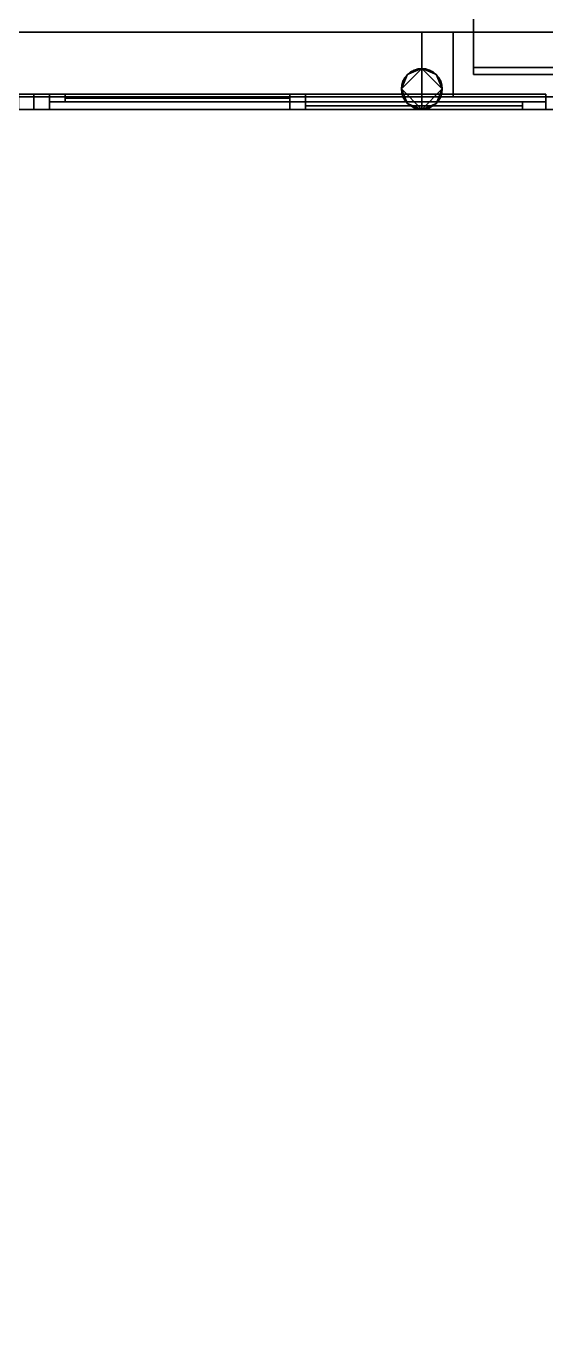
# Model space of a CAD drawing. Header units: metres. Extents: x 0 to 34.6, y -10.7 to 20.6.
# Drawn here: x 5.97 to 7.98, y 3.45 to 8.52 of the extents above; entities that cross this region are included whole.
import ezdxf

# ---------------------------------------------------------------- set-up
doc = ezdxf.new("R2010")
doc.units = ezdxf.units.M
doc.header["$MEASUREMENT"] = 0
doc.layers.get('0').update_dxf_attribs({"linetype": 'CONTINUOUS'})
doc.layers.add('PYDXF', color=90, linetype='CONTINUOUS')

msp = doc.modelspace()

# ---------------------------------------------------------------- linework, layer by layer
for points in [[(7.7, 8.3633, 3.4642), (9, 8.3633, 3.4642), (9, 12.385, 4.0559), (7.7, 12.385, 4.0559)], [(7.7, 8.3363, 3.4602), (7.7, 12.385, 4.0559), (9, 12.385, 4.0559), (9, 8.3363, 3.4602)], [(7.7, 8.3363, 3.4602), (7.7, 8.3633, 3.4642), (7.7, 12.385, 4.0559)], [(7.5, 8.5), (0, 8.5), (0, 8.5), (7.5, 8.5)], [(0, 8.25), (7.5, 8.25), (7.5, 8.5), (0, 8.5)], [(0, 8.25), (0, 8.5), (7.5, 8.5), (7.5, 8.25)], [(7.622, 8.5), (7.5, 8.5), (7.5, 8.5), (7.622, 8.5)], [(7.5, 8.25), (7.622, 8.25), (7.622, 8.5), (7.5, 8.5)], [(7.5, 8.25), (7.5, 8.5), (7.622, 8.5), (7.622, 8.25)], [(7.622, 8.25), (7.622, 8.5), (12.2, 8.5), (12.2, 8.25)], [(7.622, 8.25), (12.2, 8.25), (12.2, 8.5), (7.622, 8.5)], [(12.2, 8.5), (7.622, 8.5), (7.622, 8.5), (12.2, 8.5)], [(7.5005, 8.359, 0.1), (7.4446, 8.3359, 0.1), (7.4215, 8.28, 0.1)], [(7.5005, 8.359, 0.1), (7.4215, 8.28, 0.1), (7.5005, 8.2009, 0.1)], [(7.4446, 8.3359, 0.1), (7.4275, 8.3102, 0.1), (7.4215, 8.28, 0.1)], [(7.4446, 8.3359, 0.1), (7.4348, 8.3239, 0.1), (7.4275, 8.3102, 0.1)], [(7.4348, 8.3239), (7.4348, 8.3239), (7.4446, 8.3359)], [(7.4348, 8.3239, 0.1), (7.4348, 8.3239, 0.1), (7.4446, 8.3359, 0.1)], [(7.5005, 8.359, 0.1), (7.4703, 8.353, 0.1), (7.4446, 8.3359, 0.1)], [(7.4703, 8.353, 0.1), (7.4566, 8.3457, 0.1), (7.4446, 8.3359, 0.1)], [(7.4446, 8.3359), (7.4446, 8.3359), (7.4566, 8.3457)], [(7.4446, 8.3359, 0.1), (7.4446, 8.3359, 0.1), (7.4566, 8.3457, 0.1)], [(7.4566, 8.3457), (7.4566, 8.3457), (7.4703, 8.353)], [(7.4566, 8.3457, 0.1), (7.4566, 8.3457, 0.1), (7.4703, 8.353, 0.1)], [(7.5005, 8.359, 0.1), (7.4851, 8.3575, 0.1), (7.4703, 8.353, 0.1)], [(7.4703, 8.353), (7.4703, 8.353), (7.4851, 8.3575)], [(7.4703, 8.353, 0.1), (7.4703, 8.353, 0.1), (7.4851, 8.3575, 0.1)], [(7.4851, 8.3575), (7.4851, 8.3575), (7.5005, 8.359)], [(7.4851, 8.3575, 0.1), (7.4851, 8.3575, 0.1), (7.5005, 8.359, 0.1)], [(7.5005, 8.359), (7.5005, 8.359), (7.516, 8.3575)], [(7.5005, 8.359, 0.1), (7.5005, 8.359, 0.1), (7.516, 8.3575, 0.1)], [(7.5308, 8.353, 0.1), (7.516, 8.3575, 0.1), (7.5005, 8.359, 0.1)], [(7.5564, 8.3359, 0.1), (7.5308, 8.353, 0.1), (7.5005, 8.359, 0.1)], [(7.5796, 8.28, 0.1), (7.5564, 8.3359, 0.1), (7.5005, 8.359, 0.1)], [(7.5005, 8.2009, 0.1), (7.5796, 8.28, 0.1), (7.5005, 8.359, 0.1)], [(7.516, 8.3575), (7.516, 8.3575), (7.5308, 8.353)], [(7.516, 8.3575, 0.1), (7.516, 8.3575, 0.1), (7.5308, 8.353, 0.1)], [(7.5308, 8.353), (7.5308, 8.353), (7.5444, 8.3457)], [(7.5308, 8.353, 0.1), (7.5308, 8.353, 0.1), (7.5444, 8.3457, 0.1)], [(7.5564, 8.3359, 0.1), (7.5444, 8.3457, 0.1), (7.5308, 8.353, 0.1)], [(7.5444, 8.3457), (7.5444, 8.3457), (7.5564, 8.3359)], [(7.5444, 8.3457, 0.1), (7.5444, 8.3457, 0.1), (7.5564, 8.3359, 0.1)], [(7.5564, 8.3359), (7.5564, 8.3359), (7.5663, 8.3239)], [(7.5564, 8.3359, 0.1), (7.5564, 8.3359, 0.1), (7.5663, 8.3239, 0.1)], [(7.5736, 8.3102, 0.1), (7.5663, 8.3239, 0.1), (7.5564, 8.3359, 0.1)], [(7.5796, 8.28, 0.1), (7.5736, 8.3102, 0.1), (7.5564, 8.3359, 0.1)], [(7.7, 8.3633, 3.4642), (7.7, 8.3363, 3.4602), (9, 8.3363, 3.4602), (9, 8.3633, 3.4642)], [(7.4275, 8.3102, 0.1), (7.423, 8.2954, 0.1), (7.4215, 8.28, 0.1)], [(7.4215, 8.28), (7.4215, 8.28), (7.423, 8.2954)], [(7.4215, 8.28, 0.1), (7.4215, 8.28, 0.1), (7.423, 8.2954, 0.1)], [(7.423, 8.2646), (7.423, 8.2646), (7.4215, 8.28)], [(7.423, 8.2646, 0.1), (7.423, 8.2646, 0.1), (7.4215, 8.28, 0.1)], [(7.4215, 8.28, 0.1), (7.423, 8.2646, 0.1), (7.4275, 8.2497, 0.1)], [(7.4215, 8.28, 0.1), (7.4275, 8.2497, 0.1), (7.4446, 8.2241, 0.1)], [(7.4215, 8.28, 0.1), (7.4446, 8.2241, 0.1), (7.5005, 8.2009, 0.1)], [(7.423, 8.2954), (7.423, 8.2954), (7.4275, 8.3102)], [(7.423, 8.2954, 0.1), (7.423, 8.2954, 0.1), (7.4275, 8.3102, 0.1)], [(7.4275, 8.3102), (7.4275, 8.3102), (7.4348, 8.3239)], [(7.4275, 8.3102, 0.1), (7.4275, 8.3102, 0.1), (7.4348, 8.3239, 0.1)], [(7.5005, 8.2009, 0.1), (7.5564, 8.2241, 0.1), (7.5796, 8.28, 0.1)], [(7.5564, 8.2241, 0.1), (7.5736, 8.2497, 0.1), (7.5796, 8.28, 0.1)], [(7.5663, 8.3239), (7.5663, 8.3239), (7.5736, 8.3102)], [(7.5663, 8.3239, 0.1), (7.5663, 8.3239, 0.1), (7.5736, 8.3102, 0.1)], [(7.5736, 8.3102), (7.5736, 8.3102), (7.5781, 8.2954)], [(7.5736, 8.3102, 0.1), (7.5736, 8.3102, 0.1), (7.5781, 8.2954, 0.1)], [(7.5796, 8.28, 0.1), (7.5781, 8.2954, 0.1), (7.5736, 8.3102, 0.1)], [(7.5736, 8.2497, 0.1), (7.5781, 8.2646, 0.1), (7.5796, 8.28, 0.1)], [(7.5781, 8.2954), (7.5781, 8.2954), (7.5796, 8.28)], [(7.5781, 8.2954, 0.1), (7.5781, 8.2954, 0.1), (7.5796, 8.28, 0.1)], [(7.5796, 8.28), (7.5796, 8.28), (7.5781, 8.2646)], [(7.5796, 8.28, 0.1), (7.5796, 8.28, 0.1), (7.5781, 8.2646, 0.1)], [(5.94, 8.2, 0.1), (5.94, 8.26, 0.1), (6, 8.26, 0.1), (6, 8.2, 0.1)], [(6, 8.26, 0.1), (5.94, 8.26, 0.1), (5.94, 8.26, 0.1), (6, 8.26, 0.1)], [(6, 8.26, 0.1), (5.94, 8.26, 0.1), (5.94, 8.26, 0.1), (6, 8.26, 0.1)], [(6, 8.26, 0.1), (5.94, 8.26, 0.1), (5.94, 8.26, 0.1), (6, 8.26, 0.1)], [(5.94, 8.2, 0.1), (6, 8.2, 0.1), (6, 8.26, 0.1), (5.94, 8.26, 0.1)], [(6, 8.2, 0.1), (6, 8.26, 0.1), (6, 8.26, 0.1), (6, 8.2, 0.1)], [(6, 8.2, 0.1), (6, 8.26, 0.1), (6, 8.26, 0.1), (6, 8.2, 0.1)], [(6, 8.2, 0.1), (6, 8.26, 0.1), (6, 8.26, 0.1), (6, 8.2, 0.1)], [(6, 8.26, 0.1), (6, 8.2, 0.1), (6.06, 8.2, 0.1), (6.06, 8.26, 0.1)], [(6, 8.2, 0.1), (6, 8.26, 0.1), (6, 8.26, 0.1), (6, 8.2, 0.1)], [(6, 8.26, 0.1), (6.06, 8.26, 0.1), (6.06, 8.26, 0.1), (6, 8.26, 0.1)], [(6, 8.26, 0.1), (6.06, 8.26, 0.1), (6.06, 8.2, 0.1), (6, 8.2, 0.1)], [(6, 8.2, 0.1), (6, 8.2, 0.1), (6, 8.26, 0.1)], [(6, 8.26, 0.1), (6, 8.26, 0.1), (6.06, 8.26, 0.1)], [(6, 8.2, 0.1), (6, 8.2, 0.1), (6, 8.26, 0.1)], [(6, 8.26, 0.1), (6, 8.26, 0.1), (6.06, 8.26, 0.1)], [(6.06, 8.26, 0.1), (6.06, 8.2, 0.1), (6.06, 8.2, 0.1), (6.06, 8.26, 0.1)], [(6.06, 8.2, 0.1), (6.06, 8.26, 0.1), (7.98, 8.26, 0.1), (7.98, 8.2, 0.1)], [(6.12, 8.26, 0.1), (6.06, 8.26, 0.1), (6.06, 8.26, 0.1), (6.12, 8.26, 0.1)], [(6.06, 8.2, 0.1), (7.98, 8.2, 0.1), (7.98, 8.26, 0.1), (6.06, 8.26, 0.1)], [(6.06, 8.26, 0.1), (6.06, 8.26, 0.1), (7.98, 8.26, 0.1)], [(6.06, 8.26, 0.1), (6.06, 8.26, 0.1), (6.06, 8.2, 0.1)], [(6.12, 8.26, 0.1), (6.06, 8.26, 0.1), (6.06, 8.26, 0.1), (6.12, 8.26, 0.1)], [(6.12, 8.26, 0.1), (6.06, 8.26, 0.1), (6.06, 8.26, 0.1), (6.12, 8.26, 0.1)], [(6.12, 8.26, 0.1), (6.06, 8.26, 0.1), (6.06, 8.23, 0.1), (6.12, 8.23, 0.1)], [(6.06, 8.26, 0.1), (6.06, 8.26, 0.1), (6.06, 8.23, 0.1)], [(6.06, 8.26, 0.1), (6.06, 8.26, 0.1), (6.06, 8.23, 0.1)], [(6.06, 8.26, 0.1), (6.06, 8.26, 0.1), (6.06, 8.23, 0.1)], [(6.06, 8.26, 0.1), (6.12, 8.26, 0.1), (6.12, 8.23, 0.1), (6.06, 8.23, 0.1)], [(6.12, 8.23, 0.1), (6.12, 8.23, 0.1), (6.06, 8.23, 0.1)], [(6.12, 8.23, 0.1), (6.12, 8.23, 0.1), (6.06, 8.23, 0.1)], [(6.12, 8.23, 0.1), (6.12, 8.23, 0.1), (6.06, 8.23, 0.1)], [(6.99, 8.26, 0.1), (6.12, 8.26, 0.1), (6.12, 8.26, 0.1), (6.99, 8.26, 0.1)], [(6.99, 8.26, 0.1), (6.12, 8.26, 0.1), (6.12, 8.26, 0.1), (6.99, 8.26, 0.1)], [(6.12, 8.26, 0.1), (6.99, 8.26, 0.1), (6.99, 8.23, 0.1), (6.12, 8.23, 0.1)], [(6.12, 8.26, 0.1), (6.12, 8.26, 0.1), (6.12, 8.23, 0.1)], [(6.99, 8.26, 0.1), (6.12, 8.26, 0.1), (6.12, 8.23, 0.1), (6.99, 8.23, 0.1)], [(6.99, 8.26, 0.1), (6.12, 8.26, 0.1), (6.12, 8.23, 0.1), (6.99, 8.23, 0.1)], [(6.12, 8.26, 0.1), (6.99, 8.26, 0.1), (6.99, 8.23, 0.1), (6.12, 8.23, 0.1)], [(6.99, 8.245, 0.1), (6.99, 8.245, 0.1), (6.12, 8.245, 0.1)], [(6.99, 8.23, 0.1), (6.99, 8.23, 0.1), (6.12, 8.23, 0.1)], [(6.99, 8.23, 0.1), (6.99, 8.23, 0.1), (6.12, 8.23, 0.1)], [(7.05, 8.26, 0.1), (6.99, 8.26, 0.1), (6.99, 8.26, 0.1), (7.05, 8.26, 0.1)], [(7.05, 8.26, 0.1), (6.99, 8.26, 0.1), (6.99, 8.26, 0.1), (7.05, 8.26, 0.1)], [(7.05, 8.26, 0.1), (6.99, 8.26, 0.1), (6.99, 8.26, 0.1), (7.05, 8.26, 0.1)], [(6.99, 8.26, 0.1), (6.99, 8.26, 0.1), (6.99, 8.23, 0.1)], [(7.05, 8.26, 0.1), (6.99, 8.26, 0.1), (6.99, 8.23, 0.1), (7.05, 8.23, 0.1)], [(6.99, 8.26, 0.1), (7.05, 8.26, 0.1), (7.05, 8.23, 0.1), (6.99, 8.23, 0.1)], [(7.05, 8.23, 0.1), (7.05, 8.23, 0.1), (6.99, 8.23, 0.1)], [(7.05, 8.23, 0.1), (7.05, 8.23, 0.1), (6.99, 8.23, 0.1)], [(7.05, 8.23, 0.1), (7.05, 8.23, 0.1), (6.99, 8.23, 0.1)], [(7.05, 8.23, 0.1), (6.99, 8.23, 0.1), (6.99, 8.23, 0.1), (7.05, 8.23, 0.1)], [(7.05, 8.23, 0.1), (6.99, 8.23, 0.1), (6.99, 8.23, 0.1), (7.05, 8.23, 0.1)], [(7.05, 8.23, 0.1), (6.99, 8.23, 0.1), (6.99, 8.23, 0.1), (7.05, 8.23, 0.1)], [(7.05, 8.23, 0.1), (6.99, 8.23, 0.1), (6.99, 8.2, 0.1), (7.05, 8.2, 0.1)], [(6.99, 8.23, 0.1), (6.99, 8.23, 0.1), (6.99, 8.2, 0.1)], [(6.99, 8.23, 0.1), (6.99, 8.23, 0.1), (6.99, 8.2, 0.1)], [(6.99, 8.23, 0.1), (6.99, 8.23, 0.1), (6.99, 8.2, 0.1)], [(6.99, 8.23, 0.1), (7.05, 8.23, 0.1), (7.05, 8.2, 0.1), (6.99, 8.2, 0.1)], [(7.05, 8.26, 0.1), (7.05, 8.26, 0.1), (7.05, 8.23, 0.1)], [(7.05, 8.26, 0.1), (7.05, 8.26, 0.1), (7.05, 8.23, 0.1)], [(7.05, 8.26, 0.1), (7.05, 8.26, 0.1), (7.05, 8.23, 0.1)], [(7.89, 8.23, 0.1), (7.05, 8.23, 0.1), (7.05, 8.23, 0.1), (7.89, 8.23, 0.1)], [(7.89, 8.23, 0.1), (7.05, 8.23, 0.1), (7.05, 8.23, 0.1), (7.89, 8.23, 0.1)], [(7.05, 8.23, 0.1), (7.89, 8.23, 0.1), (7.89, 8.2, 0.1), (7.05, 8.2, 0.1)], [(7.05, 8.23, 0.1), (7.05, 8.23, 0.1), (7.05, 8.2, 0.1)], [(7.89, 8.23, 0.1), (7.05, 8.23, 0.1), (7.05, 8.2, 0.1), (7.89, 8.2, 0.1)], [(7.89, 8.23, 0.1), (7.05, 8.23, 0.1), (7.05, 8.2, 0.1), (7.89, 8.2, 0.1)], [(7.05, 8.23, 0.1), (7.89, 8.23, 0.1), (7.89, 8.2, 0.1), (7.05, 8.2, 0.1)], [(7.4275, 8.2497), (7.4275, 8.2497), (7.423, 8.2646)], [(7.4275, 8.2497, 0.1), (7.4275, 8.2497, 0.1), (7.423, 8.2646, 0.1)], [(7.4348, 8.2361), (7.4348, 8.2361), (7.4275, 8.2497)], [(7.4348, 8.2361, 0.1), (7.4348, 8.2361, 0.1), (7.4275, 8.2497, 0.1)], [(7.4275, 8.2497, 0.1), (7.4348, 8.2361, 0.1), (7.4446, 8.2241, 0.1)], [(7.4446, 8.2241), (7.4446, 8.2241), (7.4348, 8.2361)], [(7.4446, 8.2241, 0.1), (7.4446, 8.2241, 0.1), (7.4348, 8.2361, 0.1)], [(7.4566, 8.2142), (7.4566, 8.2142), (7.4446, 8.2241)], [(7.4566, 8.2142, 0.1), (7.4566, 8.2142, 0.1), (7.4446, 8.2241, 0.1)], [(7.4446, 8.2241, 0.1), (7.4566, 8.2142, 0.1), (7.4703, 8.2069, 0.1)], [(7.4446, 8.2241, 0.1), (7.4703, 8.2069, 0.1), (7.5005, 8.2009, 0.1)], [(7.5005, 8.2009, 0.1), (7.5308, 8.2069, 0.1), (7.5564, 8.2241, 0.1)], [(7.5308, 8.2069, 0.1), (7.5444, 8.2142, 0.1), (7.5564, 8.2241, 0.1)], [(7.5564, 8.2241), (7.5564, 8.2241), (7.5444, 8.2142)], [(7.5564, 8.2241, 0.1), (7.5564, 8.2241, 0.1), (7.5444, 8.2142, 0.1)], [(7.5564, 8.2241, 0.1), (7.5663, 8.2361, 0.1), (7.5736, 8.2497, 0.1)], [(7.5663, 8.2361), (7.5663, 8.2361), (7.5564, 8.2241)], [(7.5663, 8.2361, 0.1), (7.5663, 8.2361, 0.1), (7.5564, 8.2241, 0.1)], [(7.5736, 8.2497), (7.5736, 8.2497), (7.5663, 8.2361)], [(7.5736, 8.2497, 0.1), (7.5736, 8.2497, 0.1), (7.5663, 8.2361, 0.1)], [(7.5781, 8.2646), (7.5781, 8.2646), (7.5736, 8.2497)], [(7.5781, 8.2646, 0.1), (7.5781, 8.2646, 0.1), (7.5736, 8.2497, 0.1)], [(7.98, 8.23, 0.1), (7.89, 8.23, 0.1), (7.89, 8.23, 0.1), (7.98, 8.23, 0.1)], [(7.98, 8.23, 0.1), (7.89, 8.23, 0.1), (7.89, 8.23, 0.1), (7.98, 8.23, 0.1)], [(7.98, 8.23, 0.1), (7.89, 8.23, 0.1), (7.89, 8.23, 0.1), (7.98, 8.23, 0.1)], [(7.89, 8.23, 0.1), (7.89, 8.23, 0.1), (7.89, 8.2, 0.1)], [(7.98, 8.23, 0.1), (7.89, 8.23, 0.1), (7.89, 8.2, 0.1), (7.98, 8.2, 0.1)], [(7.89, 8.23, 0.1), (7.98, 8.23, 0.1), (7.98, 8.2, 0.1), (7.89, 8.2, 0.1)], [(7.98, 8.23, 0.1), (7.98, 8.23, 0.1), (7.98, 8.2, 0.1)], [(7.98, 8.23, 0.1), (7.98, 8.23, 0.1), (7.98, 8.2, 0.1)], [(7.98, 8.23, 0.1), (7.98, 8.23, 0.1), (7.98, 8.2, 0.1)], [(10, 8.2, 0.1), (4, 8.2, 0.1), (4, 8.2, 0.1), (10, 8.2, 0.1)], [(5.94, 8.2, 0.1), (6, 8.2, 0.1), (6, 8.2, 0.1), (5.94, 8.2, 0.1)], [(5.94, 8.2, 0.1), (6, 8.2, 0.1), (6, 8.2, 0.1), (5.94, 8.2, 0.1)], [(5.94, 8.2, 0.1), (6, 8.2, 0.1), (6, 8.2, 0.1), (5.94, 8.2, 0.1)], [(6.06, 8.2, 0.1), (6, 8.2, 0.1), (6, 8.2, 0.1), (6.06, 8.2, 0.1)], [(6.06, 8.2, 0.1), (6.06, 8.2, 0.1), (6, 8.2, 0.1)], [(6.06, 8.2, 0.1), (6.06, 8.2, 0.1), (6, 8.2, 0.1)], [(7.98, 8.2, 0.1), (7.98, 8.2, 0.1), (6.06, 8.2, 0.1)], [(7.05, 8.2, 0.1), (7.05, 8.2, 0.1), (6.99, 8.2, 0.1)], [(7.05, 8.2, 0.1), (7.05, 8.2, 0.1), (6.99, 8.2, 0.1)], [(7.05, 8.2, 0.1), (7.05, 8.2, 0.1), (6.99, 8.2, 0.1)], [(7.89, 8.215, 0.1), (7.89, 8.215, 0.1), (7.05, 8.215, 0.1)], [(7.89, 8.2, 0.1), (7.89, 8.2, 0.1), (7.05, 8.2, 0.1)], [(7.89, 8.2, 0.1), (7.89, 8.2, 0.1), (7.05, 8.2, 0.1)], [(7.4703, 8.2069), (7.4703, 8.2069), (7.4566, 8.2142)], [(7.4703, 8.2069, 0.1), (7.4703, 8.2069, 0.1), (7.4566, 8.2142, 0.1)], [(7.4851, 8.2024), (7.4851, 8.2024), (7.4703, 8.2069)], [(7.4851, 8.2024, 0.1), (7.4851, 8.2024, 0.1), (7.4703, 8.2069, 0.1)], [(7.4703, 8.2069, 0.1), (7.4851, 8.2024, 0.1), (7.5005, 8.2009, 0.1)], [(7.5005, 8.2009), (7.5005, 8.2009), (7.4851, 8.2024)], [(7.5005, 8.2009, 0.1), (7.5005, 8.2009, 0.1), (7.4851, 8.2024, 0.1)], [(7.5005, 8.2009, 0.1), (7.516, 8.2024, 0.1), (7.5308, 8.2069, 0.1)], [(7.516, 8.2024), (7.516, 8.2024), (7.5005, 8.2009)], [(7.516, 8.2024, 0.1), (7.516, 8.2024, 0.1), (7.5005, 8.2009, 0.1)], [(7.5308, 8.2069), (7.5308, 8.2069), (7.516, 8.2024)], [(7.5308, 8.2069, 0.1), (7.5308, 8.2069, 0.1), (7.516, 8.2024, 0.1)], [(7.5444, 8.2142), (7.5444, 8.2142), (7.5308, 8.2069)], [(7.5444, 8.2142, 0.1), (7.5444, 8.2142, 0.1), (7.5308, 8.2069, 0.1)], [(7.98, 8.2, 0.1), (7.98, 8.2, 0.1), (7.89, 8.2, 0.1)], [(7.98, 8.2, 0.1), (7.98, 8.2, 0.1), (7.89, 8.2, 0.1)], [(7.98, 8.2, 0.1), (7.98, 8.2, 0.1), (7.89, 8.2, 0.1)]]:
    msp.add_3dface(points)
at = {"layer": 'PYDXF', "linetype": 'Continuous'}
msp.add_lwpolyline([(0, 8.5), (30, 8.5), (30, 0), (0, 0)], close=True, dxfattribs=at)
at = {"layer": 'PYDXF', "linetype": 'Continuous', "elevation": 0.1}
msp.add_lwpolyline([(2, 2.5), (2, 8.2), (8.2981, 8.2), (8.2981, 6.5045), (8.2981, 2.5)], close=True, dxfattribs=at)

doc.saveas('drawing.dxf')
